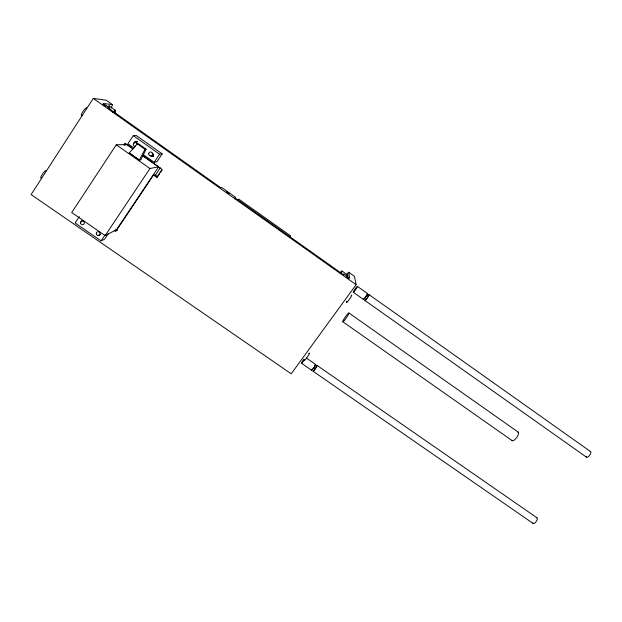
<?xml version="1.0" encoding="UTF-8"?>
<svg xmlns="http://www.w3.org/2000/svg" width="622" height="622" viewBox="0 0 622 622"><rect width="100%" height="100%" fill="white"/><g stroke="black" fill="none" stroke-linecap="round" stroke-linejoin="round"><path stroke-width="0.93" d="M313.504 370.378C314.071 371.039 317.593 365.752 316.194 366.374M290.031 237.285L290.528 235.808L238.747 199.094L237.511 200.059M365.386 299.415C365.557 300.799 369.88 294.393 367.991 295.644M111.167 108.22L112.535 104.62L106.339 100.228L93.284 98.408L31.1 194.569L291.205 373.799L356.103 284.666L354.462 276.331L348.693 272.234L346.236 274.916M367.089 294.61L364.22 298.638M146.084 149.171L140.844 159.893L139.375 160.064L129.283 152.958L137.268 143.791L138.395 143.736L146.084 149.171L144.988 149.272L137.268 143.791M144.988 149.272L139.312 160.165L129.283 152.958M314.304 368.877L314.615 368.395M131.203 147.383L127.285 144.615L116.275 144.778L71.709 212.545L105.134 235.621L116.563 229.658L158.672 166.758L153.961 163.438M123.825 144.848L124.882 143.247L132.781 148.814M124.859 145.564L125.916 143.954M79.274 216.643L75.106 222.964L101.129 240.901L104.589 239.206L108.205 233.802M143.355 154.691L154.163 162.326L156.853 161.829L162.186 153.852L136.327 135.557L133.302 135.627L127.914 143.799L134.088 148.153M101.129 240.901L105.32 234.626M105.134 235.621L149.956 168.508L158.672 166.758M154.163 162.326L159.582 154.217L162.186 153.852M157.638 176.749L154.808 174.751L153.471 175.093L115.731 231.47L114.168 230.381M155.166 175.458L160.344 167.722M153.471 175.093L156.682 177.356L162 169.425L143.044 156.06M159.457 174.012L157.343 177.177L156.682 177.356M160.515 172.434L162.101 170.07M234.541 198.916L235.606 197.368L221.572 187.416L220.864 187.797L108.135 107.894L109.627 108.049L103.166 103.47L112.535 104.62M235.606 197.368L234.999 197.819L343.748 274.901L343.632 273.952L349.657 278.228L348.693 272.234M314.981 365.176L314.118 367.314L312.05 369.662M115.754 229.596L117.34 230.7M303.847 359.267A3.538 0.412 -55.3 0 0 301.546 363.287L311.638 370.261M313.076 371.256L533.186 523.491M306.343 358L315.657 364.453M317.096 365.448L537.004 517.823M342.776 321.737L512.256 440.703M116.275 144.778L149.956 168.508M348.919 312.975L518.266 432.166M142.974 155.687L152.39 162.334M109.27 105.95L115.521 110.382M341.991 271.005L347.838 275.149M93.284 98.408L356.103 284.666M357.378 286.361L367.54 293.561M368.986 294.587L590.465 451.525M133.302 135.627L159.582 154.217M353.304 292.247L363.481 299.446M364.927 300.473L586.608 457.263M517.659 432.08A5.217 1.773 -54.6 0 1 516.765 437.398A5.217 1.773 -54.6 0 1 511.953 440.189M304.508 359.687A3.538 0.412 -55.3 0 1 301.546 363.287M315.043 364.865A3.53 0.459 -55.3 0 1 315.362 365.441A3.53 0.459 -55.3 0 1 312.843 369.196A3.53 0.459 -55.3 0 1 311.661 369.911M316.139 366.226A3.53 0.459 -55.3 0 1 316.87 366.288A3.53 0.459 -55.3 0 1 314.157 370.347A3.53 0.459 -55.3 0 1 313.239 370.549M536.366 517.753A3.421 1.384 -56.1 0 1 536.242 521.438A3.421 1.384 -56.1 0 1 532.883 522.923M367.128 293.825A3.592 0.466 -54.7 0 1 367.128 294.851A3.592 0.466 -54.7 0 1 364.453 298.614A3.592 0.466 -54.7 0 1 363.528 298.879M367.882 295.574A3.592 0.474 -54.6 0 1 368.753 295.559A3.592 0.474 -54.6 0 1 365.658 299.905A3.592 0.474 -54.6 0 1 365.441 298.995M590.146 451.479A3.475 1.431 -53.6 0 1 589.469 455.537A3.475 1.431 -53.6 0 1 586.188 456.385M135.371 146.551A2.029 1.944 57 0 1 133.326 144.77A2.029 1.944 57 0 1 134.772 142.586A2.029 1.944 57 0 1 137.12 143.907M134.002 143.472A1.625 1.555 57.2 0 1 135.425 141.606A1.625 1.555 57.2 0 1 137.112 143.355M152.825 153.51A1.609 1.555 56.7 0 1 153.144 155.897A1.609 1.555 56.7 0 1 150.788 155.819M152.056 153.222A1.609 1.555 56.7 0 1 152.46 153.315M136.405 143.029A2.193 2.107 57.4 0 1 137.198 141.272M153.517 156.184A2.185 2.099 57 0 1 152.693 155.119M135.565 142.555A1.609 1.539 57.3 0 1 137.135 141.528M153.237 156.192A1.602 1.539 56.8 0 1 151.939 155.275M135.254 141.839A2.216 2.123 57.3 0 1 135.705 141.35M81.062 222.248A1.586 1.508 45.6 0 1 83.441 221.129M100.344 234.167A1.578 1.508 44.3 0 1 98.408 235.069M113.461 112.325A5.582 1.057 -55.7 0 1 114.456 112.815M340.879 272.739A5.404 0.521 -54.8 0 1 341.183 272.685M107.357 106.961A7.456 1.469 -55.7 0 1 109.386 106.735M112.636 112.458A7.448 1.407 -55.7 0 1 114.813 113.305M347.294 275.445A7.2 0.746 -54.7 0 1 347.177 276.969M340.001 272.91A7.207 0.692 -54.8 0 1 340.98 273.377M340.615 272.669A5.404 0.521 -54.8 0 1 340.685 273.377M351.197 295.403A4.572 0.544 -54.8 0 1 349.626 299.019A4.572 0.544 -54.8 0 1 346.532 302.067M346.679 301.732A4.572 0.544 -54.8 0 1 346.882 301.328M308.745 353.545A4.517 0.529 -55.3 0 1 308.909 354.509A4.517 0.529 -55.3 0 1 305.581 359.353A4.517 0.529 -55.3 0 1 304.399 359.874M41.309 178.094A4.688 0.995 -54.6 0 1 42.623 173.911A4.688 0.995 -54.6 0 1 46.393 170.786M82.291 115.28A4.751 1.019 -55.6 0 1 82.672 111.929A4.751 1.019 -55.6 0 1 86.831 107.979M348.709 278.174L346.291 276.456L348.709 278.174M105.849 105.958L103.166 104.162L105.849 105.958M229.386 193.582L226.875 191.864L229.386 193.582M344.394 320.353A5.349 0.676 -54.9 0 0 348.973 313.076A5.349 0.676 -54.9 0 0 344.176 318.643A5.349 0.676 -54.9 0 0 344.394 320.353M354.392 291.244A3.592 0.428 -54.7 0 0 357.448 286.415A3.592 0.428 -54.7 0 0 354.19 290.256A3.592 0.428 -54.7 0 0 354.392 291.244M148.728 153.797A2.022 1.944 56.8 0 0 151.566 155.803A2.022 1.944 56.8 0 0 151.776 152.359A2.022 1.944 56.8 0 0 148.728 153.797M96.309 233.864A1.983 1.889 44.3 0 0 99.442 235.202A1.983 1.889 44.3 0 0 98.906 231.874A1.983 1.889 44.3 0 0 96.309 233.864M80.487 222.964A1.99 1.889 45.6 0 0 83.636 224.309A1.99 1.889 45.6 0 0 83.091 220.965A1.99 1.889 45.6 0 0 80.487 222.964"/></g></svg>
